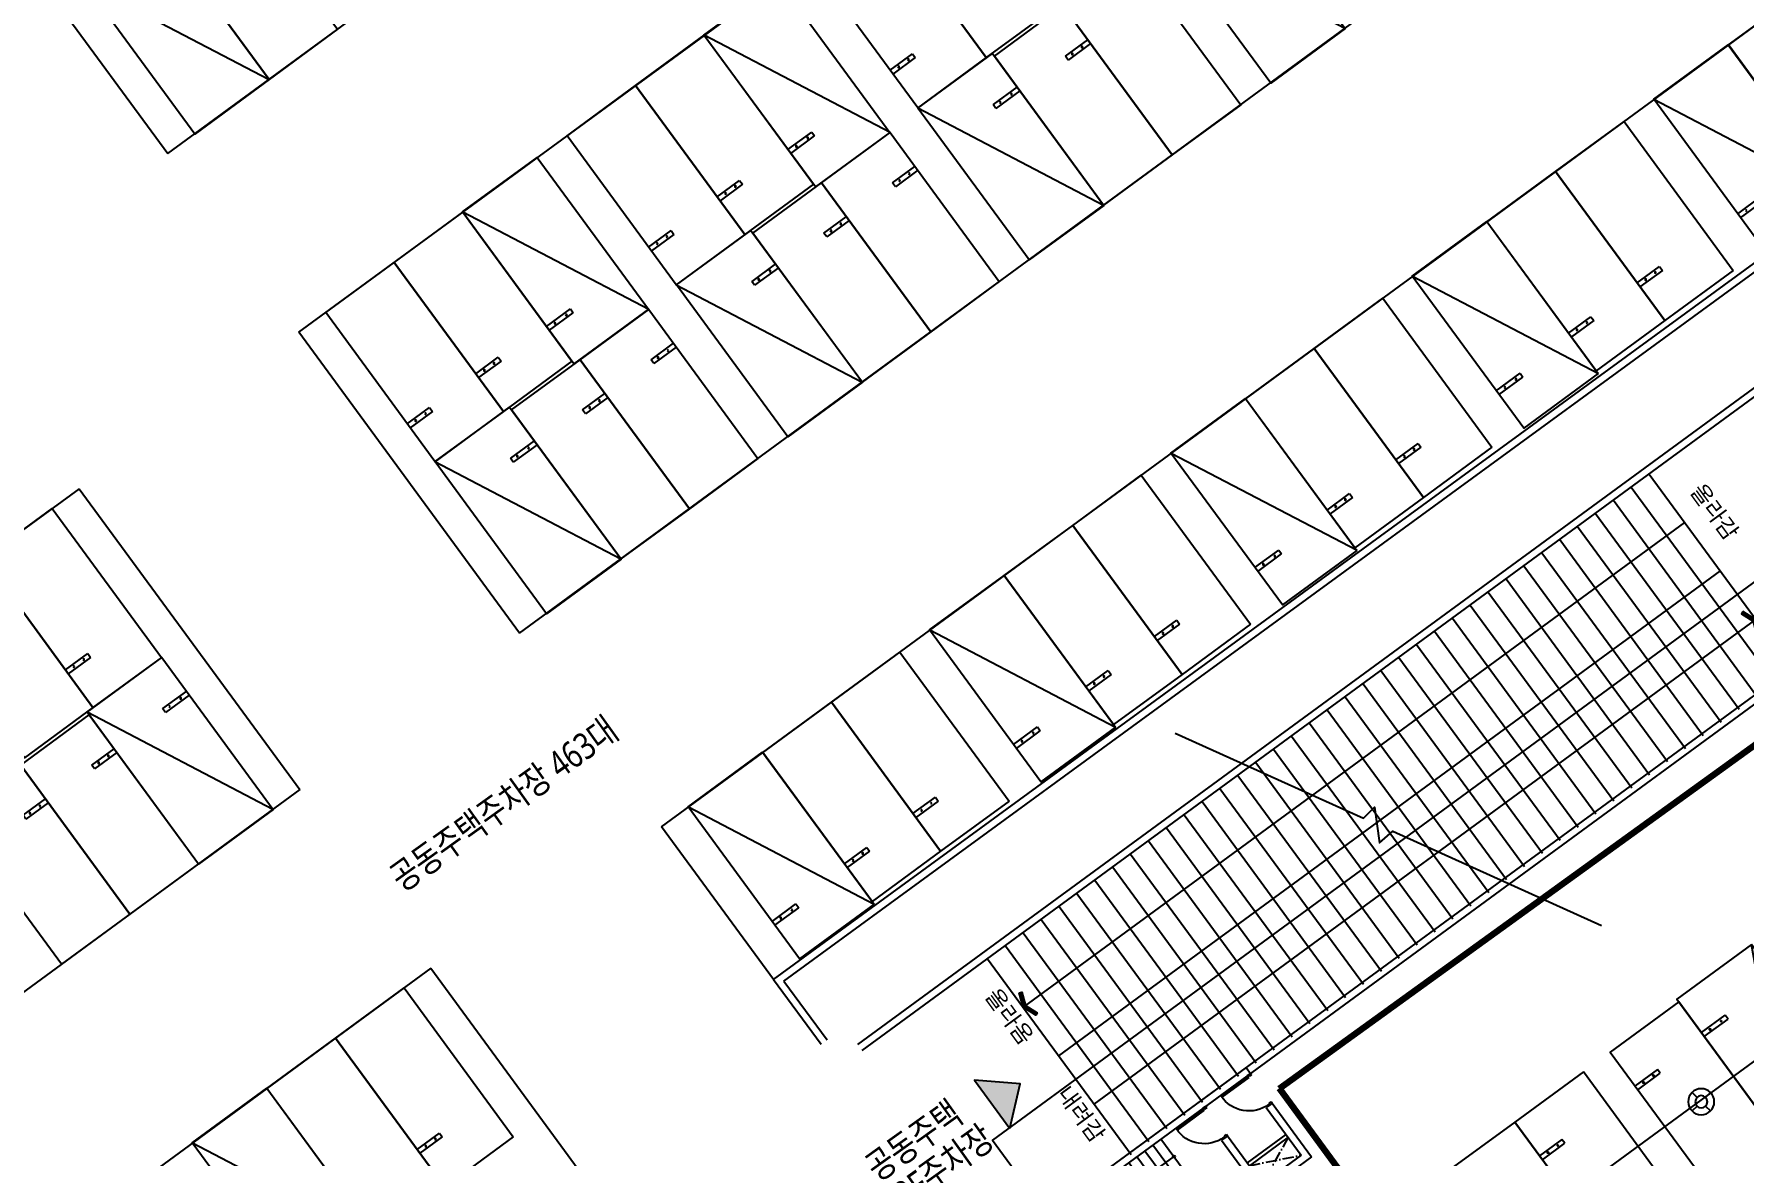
# Model space of a CAD drawing. Header units: millimetres. Extents: x 75184266 to 76346726, y -35077925 to -33679385.
# Drawn here: x 75385031 to 75431298, y -34587089 to -34556720 of the extents above; entities that cross this region are included whole.
import ezdxf
from ezdxf.enums import TextEntityAlignment as Align

# ---------------------------------------------------------------- set-up
doc = ezdxf.new("R2010")
doc.units = ezdxf.units.MM
doc.header["$LTSCALE"] = 50
doc.header["$MEASUREMENT"] = 0
doc.linetypes.add('ACAD_ISO10W100', pattern=[18.5, 12, -3, 0.5, -3])
doc.layers.get('0').update_dxf_attribs({"linetype": 'CONTINUOUS'})
for name, color, linetype in [('0-유도관제', 6, 'CONTINUOUS'), ('CON', 2, 'CONTINUOUS'), ('DOOR', 7, 'CONTINUOUS'), ('HD', 7, 'CONTINUOUS'), ('open', 1, 'ACAD_ISO10W100'), ('W1', 3, 'CONTINUOUS'), ('XR-지하3층$0$일반주차', 8, 'CONTINUOUS'), ('XR-지하3층$0$확장형주차', 8, 'CONTINUOUS')]:
    doc.layers.add(name, color=color, linetype=linetype)
doc.layers.add('건축', color=8, linetype='CONTINUOUS', plot=False)
for name, color, linetype, lineweight in [('구역제어-S.C.M', 2, 'CONTINUOUS', 100), ('주차유도-USM', 1, 'CONTINUOUS', 35), ('주차유도-레이스웨이', 1, 'CONTINUOUS', 25)]:
    doc.layers.add(name, color=color, linetype=linetype, lineweight=lineweight)
doc.styles.add('XR-지하3층$0$울릉도m', font='')
doc.styles.add('XR-지하3층$0$유형1', font='')
doc.styles.get('XR-지하3층$0$울릉도m').set_extended_font_data('Malgun Gothic')
doc.styles.get('XR-지하3층$0$유형1').set_extended_font_data('Malgun Gothic')

# ---------------------------------------------------------------- blocks, each defined once
blk = doc.blocks.new('XR-지하3층$0$ARROWX')
blk.add_lwpolyline([(-0.2, -0.5), (-0.293, -0.463), (-0.108, 0), (-0.293, 0.463), (-0.2, 0.5), (0, 0)], close=True)
for points in [[(-0.2, 0.5), (-0.293, 0.463), (0, 0), (-0.108, 0)], [(0, 0), (-0.108, 0), (-0.2, -0.5), (-0.293, -0.463)]]:
    blk.add_solid(points)
blk = doc.blocks.new('XR-지하3층$0$일반형 주차')
at = {"layer": 'XR-지하3층$0$일반주차'}
for p, q in [((750, 3865), (0, 3865)), ((0, 3735), (750, 3735)), ((750, 3735), (750, 3865))]:
    blk.add_line(p, q, dxfattribs=at)
blk.add_lwpolyline([(2300, 5000), (0, 5000), (0, 0), (2300, 0)], close=True, dxfattribs=at)
for centre in [(238, 3800), (563, 3800)]:
    blk.add_circle(centre, 17.5, dxfattribs=at)
blk = doc.blocks.new('XR-지하3층$0$확장형 주차')
at = {"layer": 'XR-지하3층$0$확장형주차', "color": 7}
for p, q in [((0, 3965), (800, 3965)), ((0, 3835), (800, 3835)), ((800, 3835), (800, 3965))]:
    blk.add_line(p, q, dxfattribs=at)
blk.add_lwpolyline([(2500, 5100), (0, 0)], dxfattribs=at)
blk.add_lwpolyline([(2500, 5091), (0, 5091), (0, -9), (2500, -9)], close=True, dxfattribs=at)
for centre in [(238, 3900), (613, 3900)]:
    blk.add_circle(centre, 17.5, dxfattribs=at)
blk = doc.blocks.new('2P-Dr204')
at = {"color": 0}
for p, q in [((29, 50), (29, 955)), ((65, 50), (65, 956)), ((29, 50), (0, 50)), ((0, 50), (0, -50)), ((29, 14), (29, 50)), ((65, 50), (29, 50)), ((50, 14), (29, 14)), ((50, -50), (50, 14)), ((950, 14), (950, -50)), ((971, 14), (950, 14)), ((971, 14), (950, 14)), ((971, 50), (971, 14)), ((1000, 50), (971, 50)), ((1000, -50), (1000, 50)), ((50, -50), (0, -50)), ((1000, -50), (950, -50))]:
    blk.add_line(p, q, dxfattribs=at)
blk.add_arc((65, 50), 906, 0, 92.2294, dxfattribs=at)
blk = doc.blocks.new('A$C3C7850DE')
at = {"layer": 'CON', "ltscale": 100}
for p, q in [((-9, 7422), (-9, 222)), ((-9, 7422), (191, 7422)), ((191, 7422), (191, 422)), ((1191, 7422), (1191, 7222, 0)), ((1191, 7422), (2991, 7422)), ((2991, 7422), (2991, 222)), ((1191, 7222), (2791, 7222)), ((2791, 7222), (2791, 5922)), ((1191, 5922), (2791, 5922)), ((1191, 5922, 0), (1191, 5722, 0)), ((1191, 5722), (2791, 5722)), ((2791, 5722), (2791, 422)), ((-9, 222), (2991, 222)), ((191, 422), (2791, 422))]:
    blk.add_line(p, q, dxfattribs=at)
at = {"layer": 'HD', "ltscale": 10}
for p, q in [((191, 4422), (1376, 4422)), ((783, 4422), (783, 2802)), ((1376, 4422), (1376, 1722)), ((1476, 4422), (1446, 4422)), ((1446, 1722), (1446, 4422)), ((1476, 4422), (1476, 1722)), ((1506, 4422), (1476, 4422)), ((1506, 4422), (1506, 1722)), ((1506, 4422), (1536, 4422)), ((1536, 1722), (1536, 4422)), ((1606, 4422), (1606, 1722)), ((1606, 4422), (2791, 4422)), ((2198, 4422), (2198, 1097)), ((191, 4152), (1376, 4152)), ((191, 3882), (1376, 3882)), ((1476, 4152), (1446, 4152)), ((1476, 3882), (1446, 3882)), ((1536, 4152), (1506, 4152)), ((1536, 3882), (1506, 3882)), ((2791, 4152), (1606, 4152)), ((2791, 3882), (1606, 3882)), ((191, 3612), (1376, 3612)), ((191, 3342), (1376, 3342)), ((1476, 3612), (1446, 3612)), ((1476, 3342), (1446, 3342)), ((1536, 3612), (1506, 3612)), ((1536, 3342), (1506, 3342)), ((2791, 3612), (1606, 3612)), ((2791, 3342), (1606, 3342)), ((191, 3072), (1376, 3072)), ((191, 2802), (1376, 2802)), ((1476, 3072), (1446, 3072)), ((1476, 2802), (1446, 2802)), ((1536, 3072), (1506, 3072)), ((1536, 2802), (1506, 2802)), ((2791, 3072), (1606, 3072)), ((2791, 2802), (1606, 2802)), ((191, 2532), (1376, 2532)), ((1476, 2532), (1446, 2532)), ((1536, 2532), (1506, 2532)), ((2791, 2532), (1606, 2532)), ((191, 2262), (1376, 2262)), ((191, 1992), (1376, 1992)), ((783, 2262), (783, 1097)), ((1476, 2262), (1446, 2262)), ((1476, 1992), (1446, 1992)), ((1536, 2262), (1506, 2262)), ((1536, 1992), (1506, 1992)), ((2791, 2262), (1606, 2262)), ((2791, 1992), (1606, 1992)), ((191, 1722), (1376, 1722)), ((1476, 1722), (1446, 1722)), ((1506, 1722), (1476, 1722)), ((1536, 1722), (1506, 1722)), ((2791, 1722), (1606, 1722)), ((2198, 1097), (783, 1097))]:
    blk.add_line(p, q, dxfattribs=at)
blk.add_lwpolyline([(-159, 2141), (734, 2513), (779, 2461), (788, 2602), (833, 2551), (1726, 2943)], dxfattribs=at)
for points in [[(663, 2870), (783, 2802), (904, 2871), (886, 2900), (783, 2841), (680, 2900)], [(663, 2193), (783, 2262), (904, 2193), (886, 2163), (783, 2222), (680, 2164)]]:
    blk.add_lwpolyline(points, close=True, dxfattribs=at)
for centre in [(783, 4422), (783, 4422), (2198, 4422), (2198, 4422)]:
    blk.add_circle(centre, 30, dxfattribs=at)
for centre, radius, start, end in [((1491, 4422), 115, 0, 180), ((1491, 4422), 45, 0, 180), ((1491, 1722), 115, 180, 0), ((1491, 1722), 45, 180, 0)]:
    blk.add_arc(centre, radius, start, end, dxfattribs=at)
at = {"layer": 'open', "ltscale": 0.5}
for p, q in [((2191, 7222), (2791, 5922)), ((2191, 5922), (2791, 7222))]:
    blk.add_line(p, q, dxfattribs=at)
at = {"layer": 'W1', "ltscale": 100}
for p, q in [((2091, 7222), (2091, 5922)), ((2191, 7222), (2191, 5922))]:
    blk.add_line(p, q, dxfattribs=at)
at = {"layer": 'DOOR', "extrusion": (-1.015e-13, 9.27e-13, -1), "zscale": -1, "rotation": 180.0000577049292}
for p in [(-191, 7372, 0), (-191, 5872, 0)]:
    blk.add_blockref('2P-Dr204', p, dxfattribs=at)
blk = doc.blocks.new('센서')
at = {"layer": '0-유도관제', "color": 0}
for p, q in [((405935, 34224), (406072, 34088)), ((406311, 34088), (406447, 34225)), ((405936, 33712), (406072, 33849)), ((406311, 33849), (406448, 33713))]:
    blk.add_line(p, q, dxfattribs=at)
for major_axis, start_param, end_param in [((0, 362), 2.801804347482335, 9.084989654661921), ((0, 169), 2.862310370331367, 9.145495677510954)]:
    blk.add_ellipse((406192, 33969), major_axis=major_axis, ratio=1, start_param=start_param, end_param=end_param, dxfattribs=at)

msp = doc.modelspace()

# ---------------------------------------------------------------- hatches: boundary and pattern name
at = {"layer": '건축', "ltscale": 1000}
h = msp.add_hatch(color=256, dxfattribs=at)
h.dxf.hatch_style = 1
h.paths.add_polyline_path([(75411435.4, -34586346.9), (75411716.5, -34585136.7), (75410477.8, -34585042.1)])

# ---------------------------------------------------------------- linework, layer by layer
at = {"layer": '건축'}
for p, q in [((75349151.9, -34506085.3), (75388645.3, -34559953.7)), ((75392193.6, -34564792), (75425748, -34540191.7)), ((75388645.3, -34559953.7), (75408969.2, -34545053.2)), ((75398165.4, -34572937.4), (75431719.8, -34548337.1)), ((75402008.7, -34578179.5), (75440401.9, -34550031.6)), ((75398165.4, -34572937.4), (75392193.6, -34564792)), ((75386247.2, -34569027.6), (75355762.4, -34591377.5)), ((75386247.2, -34569027.6), (75392219, -34577173)), ((75392219, -34577173), (75361734.2, -34599522.9)), ((75405038.9, -34582312.8), (75402008.7, -34578179.5)), ((75395766.6, -34582011.9), (75365281.8, -34604361.7)), ((75395766.6, -34582011.9), (75401088, -34589270.2))]:
    msp.add_line(p, q, dxfattribs=at)
at = {"layer": '건축', "ltscale": 0.5}
for p, q in [((75407324, -34584078.1), (75439346.8, -34560600.6)), ((75407442.3, -34584239.4), (75439465.1, -34560761.9)), ((75428735.4, -34568630.8), (75432620.4, -34573931)), ((75437418.8, -34570332.3), (75410644.5, -34589960.6)), ((75429694.1, -34569944.6), (75411791.3, -34583067.2)), ((75437375.8, -34570611.9), (75410762.8, -34590121.9)), ((75430654.4, -34571253.5), (75412751.8, -34584378)), ((75431615.7, -34572563.8), (75413711.8, -34585687.2)), ((75405039.5, -34582312.4, 0), (75406325.9, -34584067)), ((75405319.2, -34582355.7, 0), (75406487.2, -34583948.7))]:
    msp.add_line(p, q, dxfattribs=at)
at = {"layer": '건축', "ltscale": 1000}
for p, q in [((75427767.7, -34569340.3), (75431652.6, -34574640.5)), ((75428251.6, -34568985.6), (75432136.5, -34574285.7, 0)), ((75427283.6, -34569694.9), (75431168.6, -34574995)), ((75426799.7, -34570049.6), (75430684.7, -34575349.8)), ((75425831.9, -34570759.1), (75429716.9, -34576059.3, 0)), ((75426315.8, -34570404.4), (75430200.8, -34575704.5)), ((75425348, -34571113.9), (75429233, -34576414)), ((75424864.1, -34571468.6), (75428749.1, -34576768.8)), ((75423896.4, -34572178.1), (75427781.3, -34577478.2)), ((75424380.3, -34571823.4), (75428265.2, -34577123.5)), ((75423412.5, -34572532.9), (75427297.4, -34577833)), ((75422928.6, -34572887.6), (75426813.5, -34578187.7)), ((75422444.7, -34573242.4), (75426329.6, -34578542.5)), ((75421476.9, -34573951.8), (75425361.8, -34579252)), ((75421960.8, -34573597.1), (75425845.7, -34578897.2)), ((75420993, -34574306.6), (75424877.9, -34579606.7)), ((75420509.1, -34574661.3), (75424394, -34579961.5)), ((75419541.1, -34575371), (75423426.4, -34580670.8, 0)), ((75420025.2, -34575016.1), (75423910.1, -34580316.2)), ((75419057.2, -34575725.7), (75422942.5, -34581025.6, 0)), ((75418573.5, -34576080.3), (75422458.5, -34581380.4)), ((75417605.7, -34576789.8), (75421490.7, -34582089.9)), ((75418089.6, -34576435.1), (75421974.6, -34581735.2)), ((75417121.8, -34577144.6), (75421006.8, -34582444.7)), ((75416637.9, -34577499.3), (75420522.9, -34582799.4)), ((75415670.1, -34578208.8), (75419555.1, -34583508.9)), ((75416154, -34577854), (75420039, -34583154.2)), ((75415186.2, -34578563.5), (75419071.2, -34583863.7)), ((75414702.3, -34578918.3), (75418587.3, -34584218.4)), ((75414218.4, -34579273), (75418103.4, -34584573.2)), ((75413250.6, -34579982.5), (75417135.6, -34585282.6)), ((75413734.5, -34579627.8), (75417619.5, -34584927.9)), ((75412766.7, -34580337.3), (75416651.7, -34585637.4)), ((75412282.8, -34580692), (75416167.8, -34585992.1)), ((75411315.1, -34581401.5), (75415200, -34586701.6)), ((75411798.9, -34581046.8), (75415683.9, -34586346.9)), ((75410831.2, -34581756.2), (75414716.1, -34587056.4))]:
    msp.add_line(p, q, dxfattribs=at)
at = {"layer": '건축'}
msp.add_lwpolyline([(75405276.9, -34489566.3), (75448341.7, -34548305.9), (75437440.5, -34556298), (75442666.2, -34563425.7), (75410966.7, -34586666.1), (75425132.9, -34605988.5), (75479241.4, -34566318.9), (75534889.6, -34642222)], dxfattribs=at)
at = {"layer": '건축', "ltscale": 0.5, "elevation": 0}
for points in [[(75405039.5, -34582312.4), (75438229.8, -34558062.3)], [(75405319.2, -34582355.7), (75438348.1, -34558223.6)]]:
    msp.add_lwpolyline(points, dxfattribs=at)
at = {"layer": '건축', "ltscale": 0.5}
msp.add_lwpolyline([(75415909.7, -34575643.6), (75421005.1, -34577943.6), (75421305.9, -34577644.2), (75421436.4, -34578617.3), (75421800.8, -34578302.7), (75427447.3, -34580851.4)], dxfattribs=at)
at = {"layer": '건축', "ltscale": 1000}
msp.add_lwpolyline([(75411435.4, -34586346.9), (75411716.5, -34585136.7), (75411716.5, -34585136.7), (75410477.8, -34585042.1)], close=True, dxfattribs=at)
at = {"layer": '구역제어-S.C.M', "ltscale": 0.5}
for p, q in [((75418732.2, -34585266.6), (75443560.3, -34567311.6)), ((75421390.9, -34588893), (75418732.2, -34585266.6))]:
    msp.add_line(p, q, dxfattribs=at)
at = {"layer": '주차유도-레이스웨이', "ltscale": 0.5}
msp.add_line((75423546.1, -34590412.9), (75441422.2, -34577307), dxfattribs=at)

# ---------------------------------------------------------------- block references
at = {"layer": '건축', "xscale": -1}
for name, p, rotation in [('XR-지하3층$0$일반형 주차', (75407839.3, -34553321.4), 216.2469349003094), ('XR-지하3층$0$일반형 주차', (75393243, -34556582.9), 36.24693490030937), ('XR-지하3층$0$확장형 주차', (75420504.8, -34556559.3), 36.24693490030937), ('XR-지하3층$0$일반형 주차', (75405984.4, -34554681.4), 216.2469349003094), ('XR-지하3층$0$확장형 주차', (75391388.1, -34557942.8), 36.24693490030937), ('XR-지하3층$0$일반형 주차', (75417682.2, -34558628.8), 36.24693490030937), ('XR-지하3층$0$확장형 주차', (75403161.7, -34556750.8), 216.2469349003094), ('XR-지하3층$0$일반형 주차', (75415827.3, -34559988.7), 36.24693490030937), ('XR-지하3층$0$일반형 주차', (75430880.5, -34557012.2), 216.2469349003094), ('XR-지하3층$0$일반형 주차', (75401306.8, -34558110.7), 216.2469349003094), ('XR-지하3층$0$확장형 주차', (75413972.4, -34561348.6), 36.24693490030937), ('XR-지하3층$0$확장형 주차', (75428864.3, -34558490.3), 216.2469349003094), ('XR-지하3층$0$일반형 주차', (75399451.9, -34559470.6), 216.2469349003094), ('XR-지하3층$0$일반형 주차', (75426203, -34560441.5), 216.2469349003094), ('XR-지하3층$0$일반형 주차', (75411149.7, -34563418), 36.24693490030937), ('XR-지하3층$0$확장형 주차', (75396629.3, -34561540), 216.2469349003094), ('XR-지하3층$0$일반형 주차', (75424348.1, -34561801.4), 216.2469349003094), ('XR-지하3층$0$일반형 주차', (75409294.8, -34564777.9), 36.24693490030937), ('XR-지하3층$0$일반형 주차', (75394774.4, -34562900), 216.2469349003094), ('XR-지하3층$0$확장형 주차', (75422331.9, -34563279.6), 216.2469349003094), ('XR-지하3층$0$확장형 주차', (75407439.9, -34566137.9), 36.24693490030937), ('XR-지하3층$0$일반형 주차', (75392919.5, -34564259.9), 216.2469349003094), ('XR-지하3층$0$일반형 주차', (75419670.5, -34565230.8), 216.2469349003094), ('XR-지하3층$0$일반형 주차', (75404617.2, -34568207.3), 36.24693490030937), ('XR-지하3층$0$일반형 주차', (75417815.6, -34566590.7), 216.2469349003094), ('XR-지하3층$0$일반형 주차', (75402762.3, -34569567.2), 36.24693490030937), ('XR-지하3층$0$확장형 주차', (75415799.4, -34568068.9), 216.2469349003094), ('XR-지하3층$0$확장형 주차', (75400907.5, -34570927.1), 36.24693490030937), ('XR-지하3층$0$일반형 주차', (75413138, -34570020), 216.2469349003094), ('XR-지하3층$0$일반형 주차', (75383666.5, -34570919.7), 216.2469333634046), ('XR-지하3층$0$일반형 주차', (75411283.1, -34571379.9), 216.2469349003094), ('XR-지하3층$0$일반형 주차', (75381811.6, -34572279.6), 216.2469333634046), ('XR-지하3층$0$확장형 주차', (75409267, -34572858.1), 216.2469349003094), ('XR-지하3층$0$일반형 주차', (75406605.6, -34574809.3), 216.2469349003094), ('XR-지하3층$0$확장형 주차', (75391493.2, -34577705.2), 36.24693336340453), ('XR-지하3층$0$일반형 주차', (75404750.7, -34576169.2), 216.2469349003094), ('XR-지하3층$0$일반형 주차', (75389477, -34579183.3), 36.24693336340453), ('XR-지하3층$0$확장형 주차', (75402734.5, -34577647.4), 216.2469349003094), ('XR-지하3층$0$일반형 주차', (75387622.1, -34580543.2), 36.24693336340453), ('XR-지하3층$0$일반형 주차', (75393185.9, -34583903.9), 216.2469333634046), ('XR-지하3층$0$일반형 주차', (75391331, -34585263.8), 216.2469333634046), ('XR-지하3층$0$확장형 주차', (75389314.8, -34586742), 216.2469333634046)]:
    msp.add_blockref(name, p, dxfattribs=dict(at, rotation=rotation))
at = {"layer": '건축'}
for p, xscale, yscale, zscale, rotation in [((75431617.5, -34572566.2), -756.0000000004484, 756, 756.0000000000005, 216.2651400810387), ((75411791.3, -34583067.2, 0), 756.0000000022177, 756.0000000022177, 756.0000000022177, 216.2172114276161)]:
    msp.add_blockref('XR-지하3층$0$ARROWX', p, dxfattribs=dict(at, xscale=xscale, yscale=yscale, zscale=zscale, rotation=rotation))
at = {"layer": '건축', "rotation": 36.24693643721413}
for name, p in [('XR-지하3층$0$확장형 주차', (75432496.8, -34586950.5)), ('XR-지하3층$0$일반형 주차', (75430641.9, -34588310.5)), ('XR-지하3층$0$일반형 주차', (75428057, -34590205.6)), ('XR-지하3층$0$일반형 주차', (75426202.1, -34591565.5))]:
    msp.add_blockref(name, p, dxfattribs=at)
at = {"layer": '건축', "ltscale": 0.5, "rotation": 306.2468838075398}
msp.add_blockref('A$C3C7850DE', (75411846.4, -34589090.9), dxfattribs=at)
at = {"layer": '주차유도-USM', "extrusion": (0, 0, -1), "xscale": 0.9750000000000001, "yscale": 0.9750000000000001, "zscale": -0.9750000000000001, "rotation": 270}
msp.add_blockref('센서', (-75463267.1, -34189586.8), dxfattribs=at)

# ---------------------------------------------------------------- texts
at = {"layer": '건축', "style": 'XR-지하3층$0$유형1', "text_generation_flag": 6}
for s, p in [('올라감', (75430222.6, -34569860.6, -22527.2)), ('올라옴', (75411137.3, -34583525.1, -22527.2)), ('내려감', (75413074.5, -34586167.2, -22527.2))]:
    msp.add_text(s, height=450, rotation=126.26514, dxfattribs=at).set_placement(p, align=Align.BOTTOM_CENTER)
at = {"layer": '건축', "style": 'XR-지하3층$0$울릉도m', "width": 0.8}
for s, p in [('공동주택주차장 463대', (75394996.8, -34579957.8)), ('공동주택', (75407864, -34587799.2)), ('B3F주차장', (75408252.2, -34588798.1))]:
    msp.add_text(s, height=720, rotation=35.63823, dxfattribs=at).set_placement(p)

doc.saveas('drawing.dxf')
